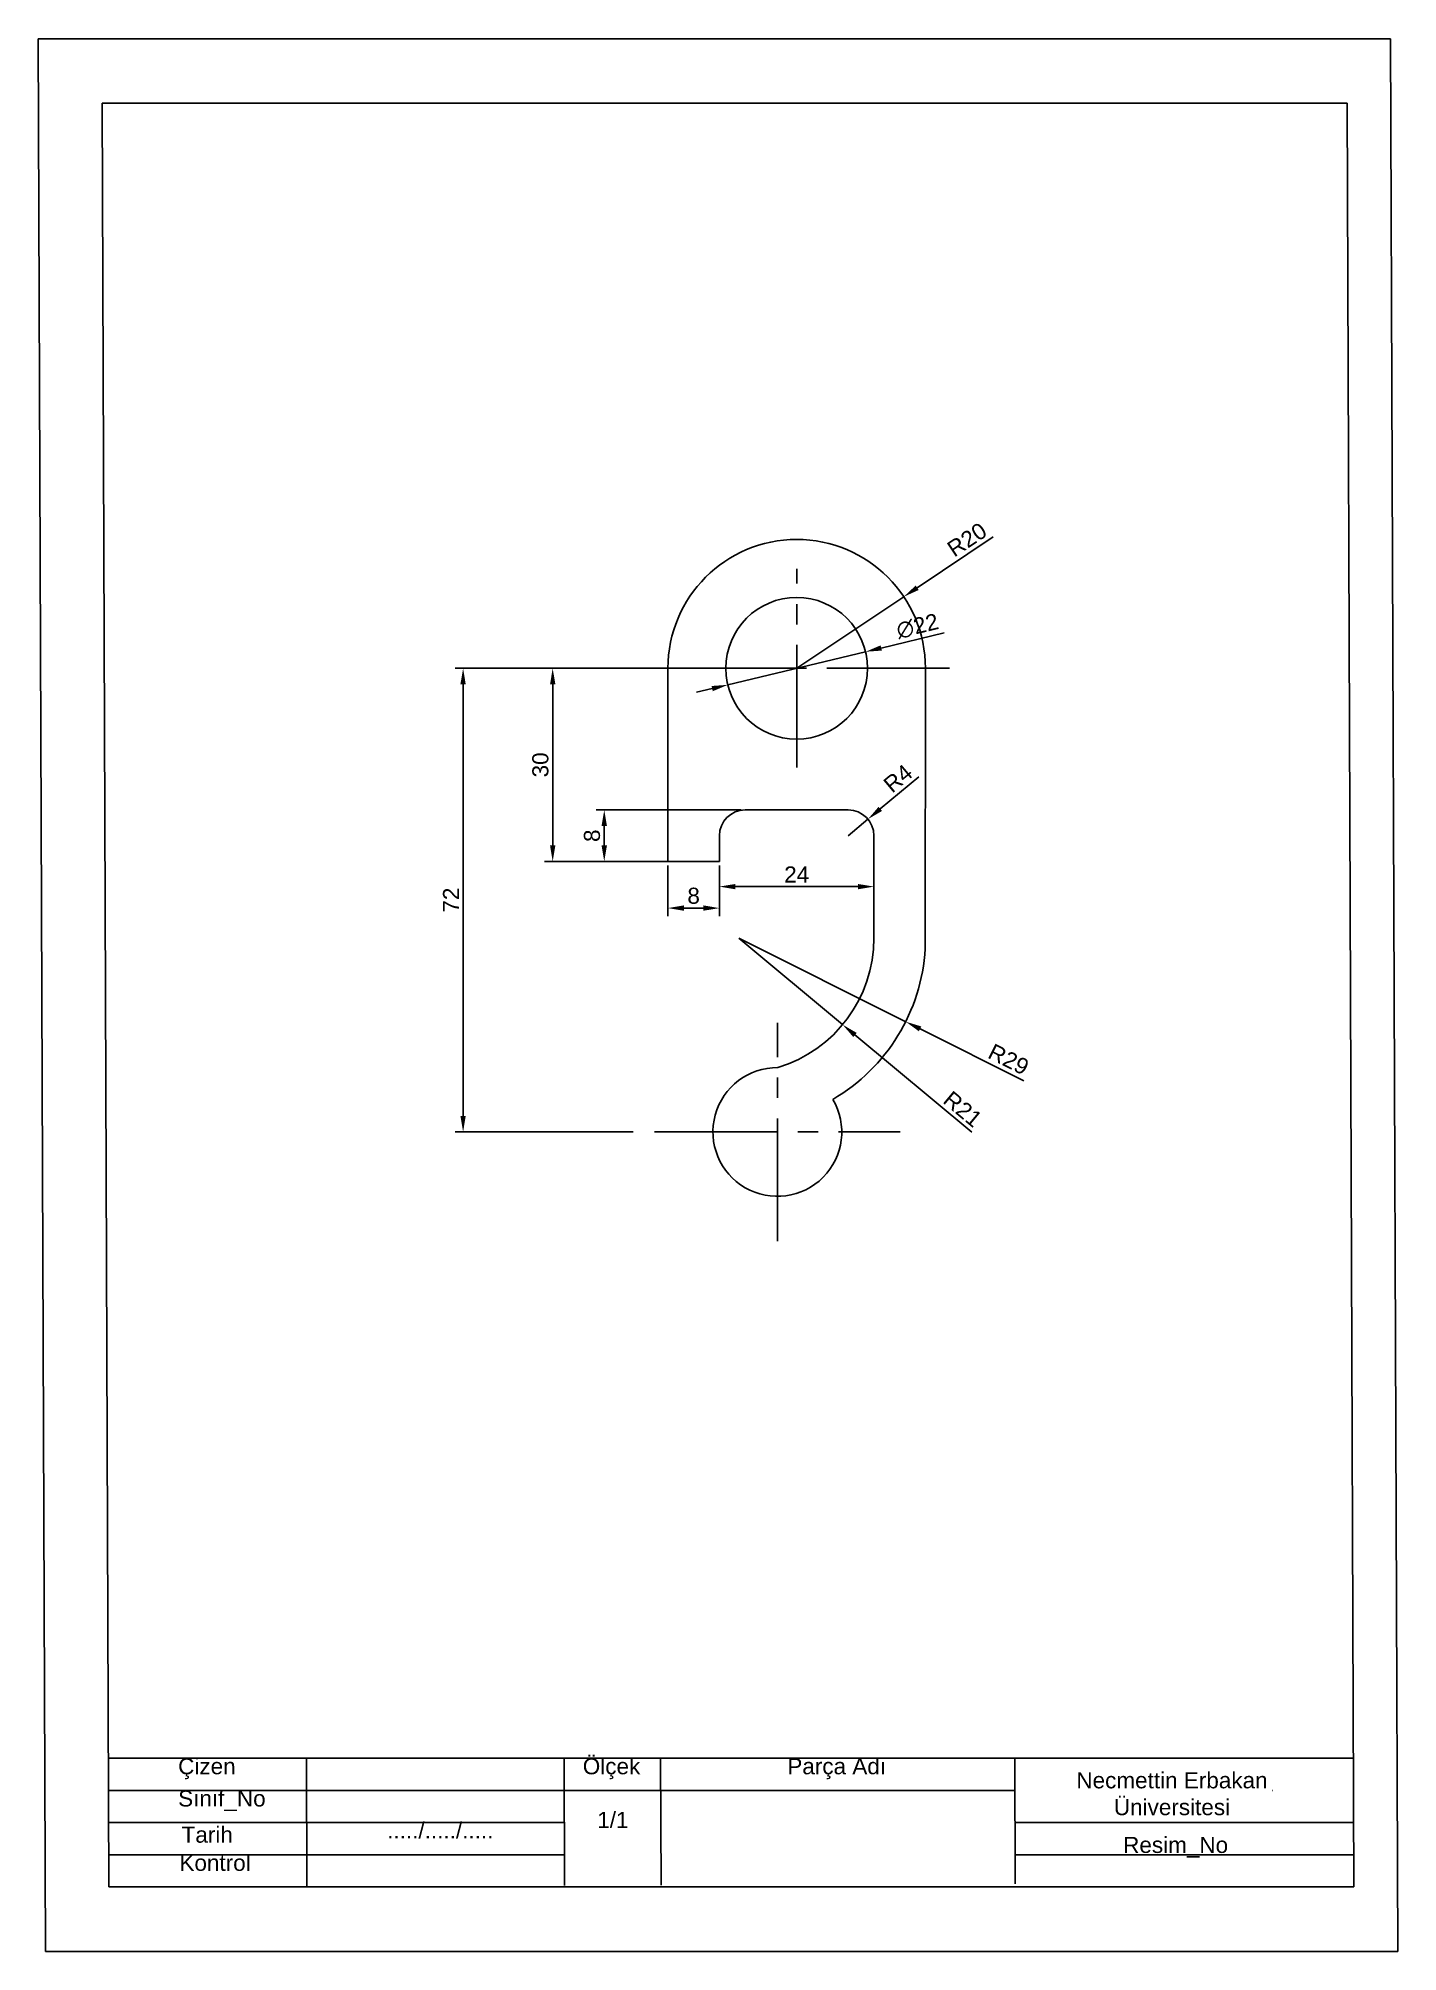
# Model space of a CAD drawing. Header units: millimetres. Extents: x 612 to 823, y 180 to 477.
import ezdxf

# ---------------------------------------------------------------- set-up
doc = ezdxf.new("R2010")
doc.units = ezdxf.units.MM
doc.linetypes.add('CENTER2', pattern=[28.575, 19.05, -3.175, 3.175, -3.175])
doc.linetypes.add('HIDDEN2', pattern=[4.7625, 3.175, -1.5875])
doc.layers.add('deafult', color=7, linetype='Continuous', plot=False)
doc.styles.get("Standard").update_dxf_attribs({"font": 'arial.ttf'})
doc.dimstyles.new('ISO-25', dxfattribs={"dimtxt": 2.5, "dimasz": 2.5, "dimexe": 1.25, "dimexo": 0.625, "dimtad": 1, "dimtxsty": 'Standard', "dimcen": 2.5, "dimadec": 0, "dimazin": 0, "dimtfac": 1, "dimtmove": 0, "dimatfit": 3, "dimfxl": 1, "dimarcsym": 0})

# ---------------------------------------------------------------- blocks, each defined once
blk = doc.blocks.new('*D6')
at = {"color": 0, "lineweight": -2, "transparency": 16777216}
for p, q in [((752.33, 384.67), (742.58, 382.33)), ((718.76, 376.61), (740.15, 381.75)), ((716.32, 376.03), (713.89, 375.45))]:
    blk.add_line(p, q, dxfattribs=at)
at = {"color": 0, "transparency": 16777216}
for points in [[(742.48, 382.74), (742.68, 381.93), (740.15, 381.75)], [(716.23, 376.43), (716.42, 375.62), (718.76, 376.61)]]:
    blk.add_solid(points, dxfattribs=at)
at = {"layer": 'Defpoints', "color": 0, "transparency": 16777216}
for p in [(740.15, 381.75), (718.76, 376.61)]:
    blk.add_point(p, dxfattribs=at)
at = {"color": 0, "transparency": 16777216, "insert": (748.21, 385.71), "char_height": 2.5, "attachment_point": 5, "rotation": 13.5037}
blk.add_mtext('∅22', dxfattribs=at)
blk = doc.blocks.new('*D7')
at = {"color": 0, "lineweight": -2, "transparency": 16777216}
for p, q in [((759.96, 399.57), (748.16, 391.68)), ((729.45, 379.18), (746.08, 390.29))]:
    blk.add_line(p, q, dxfattribs=at)
at = {"color": 0, "transparency": 16777216}
blk.add_solid([(747.93, 392.03), (748.39, 391.34), (746.08, 390.29)], dxfattribs=at)
at = {"layer": 'Defpoints', "color": 0, "transparency": 16777216}
for p in [(746.08, 390.29), (729.45, 379.18)]:
    blk.add_point(p, dxfattribs=at)
at = {"color": 0, "transparency": 16777216, "insert": (755.9, 399.15), "char_height": 2.5, "attachment_point": 5, "rotation": 33.7543}
blk.add_mtext('R20', dxfattribs=at)
blk = doc.blocks.new('*D9')
at = {"color": 0, "lineweight": -2, "transparency": 16777216}
for p, q in [((748.4, 362.33), (742.44, 357.35)), ((737.45, 353.18), (740.52, 355.75))]:
    blk.add_line(p, q, dxfattribs=at)
at = {"color": 0, "transparency": 16777216}
blk.add_solid([(742.17, 357.67), (742.71, 357.03), (740.52, 355.75)], dxfattribs=at)
at = {"layer": 'Defpoints', "color": 0, "transparency": 16777216}
for p in [(740.52, 355.75), (737.45, 353.18)]:
    blk.add_point(p, dxfattribs=at)
at = {"color": 0, "transparency": 16777216, "insert": (745.18, 362.08), "char_height": 2.5, "attachment_point": 5, "rotation": 39.8918}
blk.add_mtext('R4', dxfattribs=at)
blk = doc.blocks.new('*D10')
at = {"color": 0, "lineweight": -2, "transparency": 16777216}
for p, q in [((728.83, 379.18), (676.4, 379.18)), ((677.65, 376.68), (677.65, 309.68)), ((704.07, 307.18), (676.4, 307.18))]:
    blk.add_line(p, q, dxfattribs=at)
at = {"color": 0, "transparency": 16777216}
for points in [[(677.23, 376.68), (678.06, 376.68), (677.65, 379.18)], [(677.23, 309.68), (678.06, 309.68), (677.65, 307.18)]]:
    blk.add_solid(points, dxfattribs=at)
at = {"layer": 'Defpoints', "color": 0, "transparency": 16777216}
for p in [(729.45, 379.18), (677.65, 307.18), (704.69, 307.18)]:
    blk.add_point(p, dxfattribs=at)
at = {"color": 0, "transparency": 16777216, "insert": (675.77, 343.18), "char_height": 2.5, "attachment_point": 5, "rotation": 90}
blk.add_mtext('72', dxfattribs=at)
blk = doc.blocks.new('*D11')
at = {"color": 0, "lineweight": -2, "transparency": 16777216}
for p, q in [((708.83, 379.18), (690.31, 379.18)), ((691.56, 376.68), (691.56, 351.68)), ((708.83, 349.18), (690.31, 349.18))]:
    blk.add_line(p, q, dxfattribs=at)
at = {"color": 0, "transparency": 16777216}
for points in [[(691.15, 376.68), (691.98, 376.68), (691.56, 379.18)], [(691.15, 351.68), (691.98, 351.68), (691.56, 349.18)]]:
    blk.add_solid(points, dxfattribs=at)
at = {"layer": 'Defpoints', "color": 0, "transparency": 16777216}
for p in [(709.45, 379.18), (691.56, 349.18), (709.45, 349.18)]:
    blk.add_point(p, dxfattribs=at)
at = {"color": 0, "transparency": 16777216, "insert": (689.66, 364.18), "char_height": 2.5, "attachment_point": 5, "rotation": 90}
blk.add_mtext('30', dxfattribs=at)
blk = doc.blocks.new('*D12')
at = {"color": 0, "lineweight": -2, "transparency": 16777216}
for p, q in [((709.45, 348.56), (709.45, 340.69)), ((717.45, 348.56), (717.45, 340.69)), ((711.95, 341.94), (714.95, 341.94))]:
    blk.add_line(p, q, dxfattribs=at)
at = {"color": 0, "transparency": 16777216}
for points in [[(711.95, 342.36), (711.95, 341.53), (709.45, 341.94)], [(714.95, 342.36), (714.95, 341.53), (717.45, 341.94)]]:
    blk.add_solid(points, dxfattribs=at)
at = {"layer": 'Defpoints', "color": 0, "transparency": 16777216}
for p in [(709.45, 349.18), (717.45, 349.18), (717.45, 341.94)]:
    blk.add_point(p, dxfattribs=at)
at = {"color": 0, "transparency": 16777216, "insert": (713.45, 343.84), "char_height": 2.5, "attachment_point": 5}
blk.add_mtext('8', dxfattribs=at)
blk = doc.blocks.new('*D13')
at = {"color": 0, "lineweight": -2, "transparency": 16777216}
for p, q in [((720.83, 357.18), (698.32, 357.18)), ((699.57, 354.68), (699.57, 351.68)), ((716.83, 349.18), (698.32, 349.18))]:
    blk.add_line(p, q, dxfattribs=at)
at = {"color": 0, "transparency": 16777216}
for points in [[(699.15, 354.68), (699.99, 354.68), (699.57, 357.18)], [(699.15, 351.68), (699.99, 351.68), (699.57, 349.18)]]:
    blk.add_solid(points, dxfattribs=at)
at = {"layer": 'Defpoints', "color": 0, "transparency": 16777216}
for p in [(721.45, 357.18), (699.57, 349.18), (717.45, 349.18)]:
    blk.add_point(p, dxfattribs=at)
at = {"color": 0, "transparency": 16777216, "insert": (697.67, 353.18), "char_height": 2.5, "attachment_point": 5, "rotation": 90}
blk.add_mtext('8', dxfattribs=at)
blk = doc.blocks.new('*D14')
at = {"color": 0, "lineweight": -2, "transparency": 16777216}
for p, q in [((717.45, 348.56), (717.45, 344.03)), ((741.45, 348.56), (741.45, 344.03)), ((719.95, 345.28), (738.95, 345.28))]:
    blk.add_line(p, q, dxfattribs=at)
at = {"color": 0, "transparency": 16777216}
for points in [[(719.95, 345.69), (719.95, 344.86), (717.45, 345.28)], [(738.95, 345.69), (738.95, 344.86), (741.45, 345.28)]]:
    blk.add_solid(points, dxfattribs=at)
at = {"layer": 'Defpoints', "color": 0, "transparency": 16777216}
for p in [(717.45, 349.18), (741.45, 349.18), (741.45, 345.28)]:
    blk.add_point(p, dxfattribs=at)
at = {"color": 0, "transparency": 16777216, "insert": (729.45, 347.16), "char_height": 2.5, "attachment_point": 5}
blk.add_mtext('24', dxfattribs=at)
blk = doc.blocks.new('*D15')
at = {"color": 0, "lineweight": -2, "transparency": 16777216}
for p, q in [((720.45, 337.28), (736.58, 323.84)), ((756.64, 307.13), (738.5, 322.24))]:
    blk.add_line(p, q, dxfattribs=at)
at = {"color": 0, "transparency": 16777216}
blk.add_solid([(738.77, 322.56), (738.24, 321.92), (736.58, 323.84)], dxfattribs=at)
at = {"layer": 'Defpoints', "color": 0, "transparency": 16777216}
for p in [(720.45, 337.28), (736.58, 323.84)]:
    blk.add_point(p, dxfattribs=at)
at = {"color": 0, "transparency": 16777216, "insert": (755.25, 310.73), "char_height": 2.5, "attachment_point": 5, "rotation": 320.1936}
blk.add_mtext('R21', dxfattribs=at)
blk = doc.blocks.new('*D16')
at = {"color": 0, "lineweight": -2, "transparency": 16777216}
for p, q in [((720.45, 337.28), (746.38, 324.3)), ((764.74, 315.12), (748.62, 323.18))]:
    blk.add_line(p, q, dxfattribs=at)
at = {"color": 0, "transparency": 16777216}
blk.add_solid([(748.81, 323.56), (748.43, 322.81), (746.38, 324.3)], dxfattribs=at)
at = {"layer": 'Defpoints', "color": 0, "transparency": 16777216}
for p in [(720.45, 337.28), (746.38, 324.3)]:
    blk.add_point(p, dxfattribs=at)
at = {"color": 0, "transparency": 16777216, "insert": (762.36, 318.44), "char_height": 2.5, "attachment_point": 5, "rotation": 333.4137}
blk.add_mtext('R29', dxfattribs=at)

msp = doc.modelspace()

# ---------------------------------------------------------------- linework, layer by layer
for p, q in [((636.677, 476.926), (636.676, 477.019)), ((611.676, 466.926), (611.714, 466.926)), ((621.585, 466.926), (814.957, 466.926)), ((622.622, 189.928), (621.585, 466.926)), ((814.957, 466.926), (815.994, 189.928)), ((709.451, 379.182), (709.451, 349.182)), ((749.451, 379.182), (749.403, 335.624)), ((721.451, 357.182), (737.451, 357.182)), ((717.451, 349.182), (717.451, 353.182)), ((709.451, 349.182), (717.451, 349.182)), ((815.994, 209.928), (622.622, 209.928)), ((653.397, 190.003), (653.322, 209.928)), ((693.397, 190.153), (693.323, 209.928)), ((708.397, 190.209), (708.323, 209.928)), ((763.396, 190.415), (763.323, 209.928)), ((763.342, 204.928), (622.566, 204.928)), ((803.397, 204.928), (803.341, 204.928)), ((693.379, 199.928), (622.604, 199.928)), ((815.957, 199.928), (763.361, 199.928)), ((693.379, 194.928), (622.604, 194.928)), ((803.397, 194.928), (763.379, 194.928)), ((815.975, 194.928), (763.379, 194.928)), ((815.994, 189.928), (622.622, 189.928)), ((807.789, 179.928), (807.789, 179.872))]:
    msp.add_line(p, q)
at = {"color": 3, "linetype": 'CENTER2'}
for p, q in [((729.451, 363.75), (729.451, 394.613)), ((705.581, 379.182), (753.322, 379.182)), ((726.451, 290.235), (726.451, 324.128)), ((707.388, 307.182), (745.515, 307.182))]:
    msp.add_line(p, q, dxfattribs=at)
at = {"color": 0}
msp.add_line((741.451, 353.182), (741.451, 337.282), dxfattribs=at)
msp.add_circle((729.451, 379.182), 11)
msp.add_circle((729.451, 379.182), 11)
for centre, radius, start, end in [((729.451, 379.182), 20, 0, 180), ((721.451, 353.182), 4, 90, 180), ((737.451, 353.182), 4, 0, 90)]:
    msp.add_arc(centre, radius, start, end)
for centre, radius, start, end in [((720.451, 337.282), 21, 286.82531, 0), ((720.451, 337.282), 29, 300.28818, 356.72182), ((726.451, 307.182), 10, 89.55197, 30.39266)]:
    msp.add_arc(centre, radius, start, end, dxfattribs=at)
at = {"layer": 'deafult'}
for p, q in [((611.676, 476.926), (821.676, 476.926)), ((612.789, 179.928), (611.676, 476.926)), ((821.676, 476.926), (822.789, 179.928)), ((611.676, 466.926), (611.714, 466.926)), ((822.789, 189.928), (822.751, 189.928)), ((822.789, 189.928), (822.751, 189.928)), ((822.789, 179.928), (612.789, 179.928))]:
    msp.add_line(p, q, dxfattribs=at)

# ---------------------------------------------------------------- texts
at = {"linetype": 'HIDDEN2', "char_height": 2.5, "attachment_point": 1}
for s, width, heights, insert in [('Çizen', 19.92523, [0], (633.397, 209.928)), ('Ölçek', 15.03704, [0], (696.233, 209.928)), ('\\pxqc;Parça Adı', 54.68837, [5.233], (708.323, 209.928)), ('\\pxqc;Necmettin Erbakan Üniversitesi', 40.07372, [0], (767.694, 207.745)), ('...../...../.....', 40.01915, [0], (665.862, 199.965)), ('1/1', 12.43859, [0], (698.481, 201.596)), ('Resim_No', 39.17638, [0], (780.148, 197.713))]:
    msp.add_mtext_dynamic_manual_height_columns(s, width=width, gutter_width=12.5, heights=heights, dxfattribs=dict(at, insert=insert))
at = {"char_height": 2.5, "attachment_point": 1}
for s, width, insert in [('Sınıf_No', 19.96254, (633.397, 204.928)), ('Tarih', 19.99986, (633.936, 199.3)), ('Kontrol', 19.99986, (633.597, 194.928))]:
    msp.add_mtext_dynamic_manual_height_columns(s, width=width, gutter_width=12.5, heights=[0], dxfattribs=dict(at, insert=insert))

# ---------------------------------------------------------------- dimensions: what is measured, and where the dimension line sits
at = {"color": 4}
for center, mpoint, picture, middle in [((729.451, 379.182), (746.08, 390.294), '*D7', (756.959, 397.565)), ((720.451, 337.282), (736.583, 323.838), '*D15', (754.046, 309.285)), ((720.451, 337.282), (746.384, 324.303), '*D16', (761.506, 316.736))]:
    dim = msp.add_radius_dim(center=center, mpoint=mpoint, dimstyle='ISO-25', dxfattribs=at)
    dim.commit()
    dim.dimension.update_dxf_attribs({"geometry": picture, "text_midpoint": middle, "dimtype": 164})
dim = msp.add_diameter_dim_2p(p1=(718.755, 376.613), p2=(740.147, 381.75), dimstyle='ISO-25', dxfattribs=at)
dim.commit()
dim.dimension.update_dxf_attribs({"geometry": '*D6', "text_midpoint": (748.207, 385.713)})
for base, p1, p2, picture, middle in [((677.646, 307.182), (729.451, 379.182), (704.691, 307.182), '*D10', (675.766, 343.182)), ((691.565, 349.182), (709.451, 379.182), (709.451, 349.182), '*D11', (689.663, 364.182)), ((699.571, 349.182), (721.451, 357.182), (717.451, 349.182), '*D13', (697.669, 353.182))]:
    dim = msp.add_linear_dim(base=base, p1=p1, p2=p2, angle=90, dimstyle='ISO-25', dxfattribs=at)
    dim.commit()
    dim.dimension.update_dxf_attribs({"geometry": picture, "text_midpoint": middle})
dim = msp.add_radius_dim(center=(737.451, 353.182), mpoint=(740.52, 355.747), dimstyle='ISO-25', dxfattribs=at)
dim.commit()
dim.dimension.update_dxf_attribs({"geometry": '*D9', "text_midpoint": (745.176, 362.082)})
for base, p1, p2, picture, middle in [((717.451, 341.942), (709.451, 349.182), (717.451, 349.182), '*D12', (713.451, 343.843)), ((741.451, 345.276), (717.451, 349.182), (741.451, 349.181), '*D14', (729.451, 347.157))]:
    dim = msp.add_linear_dim(base=base, p1=p1, p2=p2, dimstyle='ISO-25', dxfattribs=at)
    dim.commit()
    dim.dimension.update_dxf_attribs({"geometry": picture, "text_midpoint": middle})

doc.saveas('drawing.dxf')
